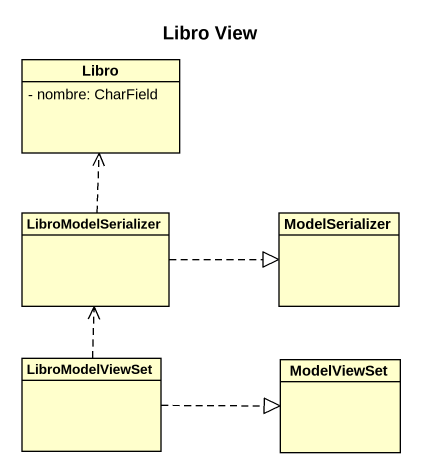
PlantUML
@startuml
title Libro View
hide circle
hide empty members
skinparam classAttributeIconSize 0
class Libro {
  - nombre: CharField
}
class LibroModelSerializer
class ModelSerializer
class LibroModelViewSet
class ModelViewSet
LibroModelSerializer .up.> Libro
LibroModelSerializer .right.|> ModelSerializer
LibroModelViewSet .up.> LibroModelSerializer
LibroModelViewSet .right.|> ModelViewSet
@enduml
